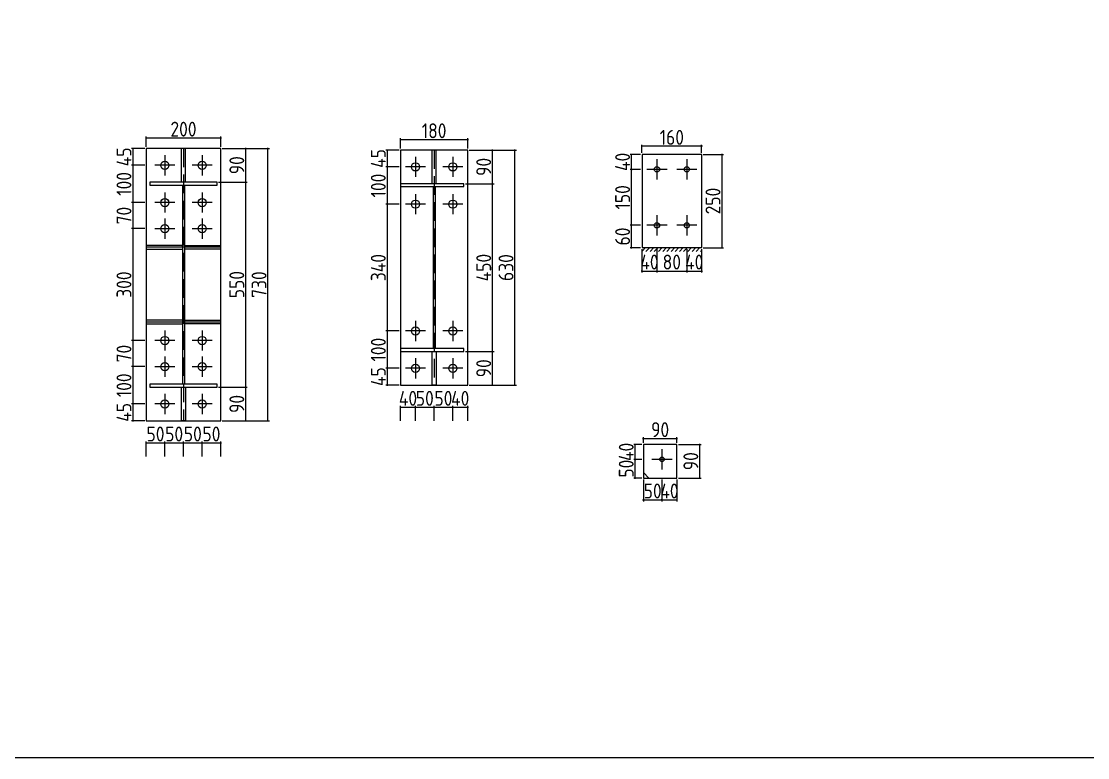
# Model space of a CAD drawing. Extents: x 102162 to 621267, y -39398 to 328893.
# Drawn here: x 384674 to 398970, y 275602 to 285473 of the extents above; entities that cross this region are included whole.
import ezdxf

# ---------------------------------------------------------------- set-up
doc = ezdxf.new("R2010")
doc.units = 0
doc.header["$LTSCALE"] = 1000
doc.header["$MEASUREMENT"] = 0
doc.linetypes.add('DASH', pattern=[0.35, 0.25, -0.1])
doc.styles.get("Standard").update_dxf_attribs({"font": 'gbenor.shx', "bigfont": 'gbcbig.shx'})
doc.dimstyles.get("Standard").update_dxf_attribs({"dimscale": 100, "dimtxt": 3.5, "dimasz": 1, "dimexe": 2.5, "dimexo": 3, "dimgap": 1.5, "dimtad": 1, "dimdec": 0, "dimzin": 0, "dimdsep": 46, "dimtxsty": 'Standard', "dimblk": 'ARCHTICK', "dimcen": 0.09, "dimadec": 0, "dimazin": 0, "dimtfac": 1, "dimtdec": 0, "dimtix": 1, "dimtmove": 2, "dimatfit": 3, "dimfxl": 1, "dimtolj": 1, "dimtzin": 0, "dimarcsym": 0})

# ---------------------------------------------------------------- blocks, each defined once
blk = doc.blocks.new('_ArchTick')
at = {"color": 0, "linetype": 'ByBlock', "const_width": 0.4}
blk.add_lwpolyline([(-0.5, -0.5), (0.5, 0.5)], dxfattribs=at)
blk = doc.blocks.new('*D1468')
at = {"color": 0, "lineweight": -2}
for p, q in [((386338, 279821), (386608, 279821)), ((386348, 279639), (386348, 279841)), ((386598, 279639), (386598, 279841))]:
    blk.add_line(p, q, dxfattribs=at)
at = {"layer": 'Defpoints', "color": 0}
for p in [(386598, 279821), (386348, 279619), (386598, 279619)]:
    blk.add_point(p, dxfattribs=at)
at = {"color": 0, "lineweight": -2, "xscale": 10, "yscale": 10, "zscale": 10, "rotation": 180}
blk.add_blockref('_ArchTick', (386348, 279821), dxfattribs=at)
at = {"color": 0, "lineweight": -2, "xscale": 10, "yscale": 10, "zscale": 10}
blk.add_blockref('_ArchTick', (386598, 279821), dxfattribs=at)
at = {"color": 0, "insert": (386473, 279941), "char_height": 200, "attachment_point": 5}
blk.add_mtext('\\A1;50', dxfattribs=at)
blk = doc.blocks.new('*D1469')
at = {"color": 0, "lineweight": -2}
for p, q in [((386588, 279821), (386858, 279821)), ((386598, 279639), (386598, 279841)), ((386848, 279639), (386848, 279841))]:
    blk.add_line(p, q, dxfattribs=at)
at = {"layer": 'Defpoints', "color": 0}
for p in [(386848, 279821), (386598, 279619), (386848, 279619)]:
    blk.add_point(p, dxfattribs=at)
at = {"color": 0, "lineweight": -2, "xscale": 10, "yscale": 10, "zscale": 10, "rotation": 180}
blk.add_blockref('_ArchTick', (386598, 279821), dxfattribs=at)
at = {"color": 0, "lineweight": -2, "xscale": 10, "yscale": 10, "zscale": 10}
blk.add_blockref('_ArchTick', (386848, 279821), dxfattribs=at)
at = {"color": 0, "insert": (386723, 279941), "char_height": 200, "attachment_point": 5}
blk.add_mtext('\\A1;50', dxfattribs=at)
blk = doc.blocks.new('*D1470')
at = {"color": 0, "lineweight": -2}
for p, q in [((386838, 279821), (387108, 279821)), ((386848, 279639), (386848, 279841)), ((387098, 279639), (387098, 279841))]:
    blk.add_line(p, q, dxfattribs=at)
at = {"layer": 'Defpoints', "color": 0}
for p in [(387098, 279821), (386848, 279619), (387098, 279619)]:
    blk.add_point(p, dxfattribs=at)
at = {"color": 0, "lineweight": -2, "xscale": 10, "yscale": 10, "zscale": 10, "rotation": 180}
blk.add_blockref('_ArchTick', (386848, 279821), dxfattribs=at)
at = {"color": 0, "lineweight": -2, "xscale": 10, "yscale": 10, "zscale": 10}
blk.add_blockref('_ArchTick', (387098, 279821), dxfattribs=at)
at = {"color": 0, "insert": (386973, 279941), "char_height": 200, "attachment_point": 5}
blk.add_mtext('\\A1;50', dxfattribs=at)
blk = doc.blocks.new('*D1471')
at = {"color": 0, "lineweight": -2}
for p, q in [((387088, 279821), (387358, 279821)), ((387098, 279639), (387098, 279841)), ((387348, 279639), (387348, 279841))]:
    blk.add_line(p, q, dxfattribs=at)
at = {"layer": 'Defpoints', "color": 0}
for p in [(387348, 279821), (387098, 279619), (387348, 279619)]:
    blk.add_point(p, dxfattribs=at)
at = {"color": 0, "lineweight": -2, "xscale": 10, "yscale": 10, "zscale": 10, "rotation": 180}
blk.add_blockref('_ArchTick', (387098, 279821), dxfattribs=at)
at = {"color": 0, "lineweight": -2, "xscale": 10, "yscale": 10, "zscale": 10}
blk.add_blockref('_ArchTick', (387348, 279821), dxfattribs=at)
at = {"color": 0, "insert": (387223, 279941), "char_height": 200, "attachment_point": 5}
blk.add_mtext('\\A1;50', dxfattribs=at)
blk = doc.blocks.new('*D1509')
at = {"color": 0, "lineweight": -2}
for p, q in [((386170, 283769), (386170, 283779)), ((386328, 283769), (386150, 283769)), ((386170, 283769), (386170, 283544)), ((386328, 283544), (386150, 283544)), ((386170, 283544), (386170, 283534))]:
    blk.add_line(p, q, dxfattribs=at)
at = {"layer": 'Defpoints', "color": 0}
for p in [(386348, 283769), (386170, 283544), (386348, 283544)]:
    blk.add_point(p, dxfattribs=at)
at = {"color": 0, "lineweight": -2, "xscale": 10, "yscale": 10, "zscale": 10}
for p, rotation in [((386170, 283769), 270), ((386170, 283544), 90)]:
    blk.add_blockref('_ArchTick', p, dxfattribs=dict(at, rotation=rotation))
at = {"color": 0, "insert": (386050, 283656), "char_height": 200, "attachment_point": 5, "rotation": 90}
blk.add_mtext('\\A1;45', dxfattribs=at)
blk = doc.blocks.new('*D1472')
at = {"color": 0, "lineweight": -2}
for p, q in [((386328, 283544), (386150, 283544)), ((386170, 283554), (386170, 283034)), ((386328, 283044), (386150, 283044))]:
    blk.add_line(p, q, dxfattribs=at)
at = {"layer": 'Defpoints', "color": 0}
for p in [(386348, 283544), (386170, 283044), (386348, 283044)]:
    blk.add_point(p, dxfattribs=at)
at = {"color": 0, "lineweight": -2, "xscale": 10, "yscale": 10, "zscale": 10}
for p, rotation in [((386170, 283544), 90), ((386170, 283044), 270)]:
    blk.add_blockref('_ArchTick', p, dxfattribs=dict(at, rotation=rotation))
at = {"color": 0, "insert": (386050, 283294), "char_height": 200, "attachment_point": 5, "rotation": 90}
blk.add_mtext('\\A1;100', dxfattribs=at)
blk = doc.blocks.new('*D1473')
at = {"color": 0, "lineweight": -2}
for p, q in [((386328, 283044), (386150, 283044)), ((386170, 283054), (386170, 282684)), ((386328, 282694), (386150, 282694))]:
    blk.add_line(p, q, dxfattribs=at)
at = {"layer": 'Defpoints', "color": 0}
for p in [(386348, 283044), (386170, 282694), (386348, 282694)]:
    blk.add_point(p, dxfattribs=at)
at = {"color": 0, "lineweight": -2, "xscale": 10, "yscale": 10, "zscale": 10}
for p, rotation in [((386170, 283044), 90), ((386170, 282694), 270)]:
    blk.add_blockref('_ArchTick', p, dxfattribs=dict(at, rotation=rotation))
at = {"color": 0, "insert": (386050, 282869), "char_height": 200, "attachment_point": 5, "rotation": 90}
blk.add_mtext('\\A1;70', dxfattribs=at)
blk = doc.blocks.new('*D1474')
at = {"color": 0, "lineweight": -2}
for p, q in [((386328, 282694), (386150, 282694)), ((386170, 282704), (386170, 281184)), ((386328, 281194), (386150, 281194))]:
    blk.add_line(p, q, dxfattribs=at)
at = {"layer": 'Defpoints', "color": 0}
for p in [(386348, 282694), (386170, 281194), (386348, 281194)]:
    blk.add_point(p, dxfattribs=at)
at = {"color": 0, "lineweight": -2, "xscale": 10, "yscale": 10, "zscale": 10}
for p, rotation in [((386170, 282694), 90), ((386170, 281194), 270)]:
    blk.add_blockref('_ArchTick', p, dxfattribs=dict(at, rotation=rotation))
at = {"color": 0, "insert": (386050, 281944), "char_height": 200, "attachment_point": 5, "rotation": 90}
blk.add_mtext('\\A1;300', dxfattribs=at)
blk = doc.blocks.new('*D1475')
at = {"color": 0, "lineweight": -2}
for p, q in [((386328, 281194), (386150, 281194)), ((386170, 281204), (386170, 280834)), ((386328, 280844), (386150, 280844))]:
    blk.add_line(p, q, dxfattribs=at)
at = {"layer": 'Defpoints', "color": 0}
for p in [(386348, 281194), (386170, 280844), (386348, 280844)]:
    blk.add_point(p, dxfattribs=at)
at = {"color": 0, "lineweight": -2, "xscale": 10, "yscale": 10, "zscale": 10}
for p, rotation in [((386170, 281194), 90), ((386170, 280844), 270)]:
    blk.add_blockref('_ArchTick', p, dxfattribs=dict(at, rotation=rotation))
at = {"color": 0, "insert": (386050, 281019), "char_height": 200, "attachment_point": 5, "rotation": 90}
blk.add_mtext('\\A1;70', dxfattribs=at)
blk = doc.blocks.new('*D1476')
at = {"color": 0, "lineweight": -2}
for p, q in [((386328, 280844), (386150, 280844)), ((386170, 280854), (386170, 280334)), ((386328, 280344), (386150, 280344))]:
    blk.add_line(p, q, dxfattribs=at)
at = {"layer": 'Defpoints', "color": 0}
for p in [(386348, 280844), (386170, 280344), (386348, 280344)]:
    blk.add_point(p, dxfattribs=at)
at = {"color": 0, "lineweight": -2, "xscale": 10, "yscale": 10, "zscale": 10}
for p, rotation in [((386170, 280844), 90), ((386170, 280344), 270)]:
    blk.add_blockref('_ArchTick', p, dxfattribs=dict(at, rotation=rotation))
at = {"color": 0, "insert": (386050, 280594), "char_height": 200, "attachment_point": 5, "rotation": 90}
blk.add_mtext('\\A1;100', dxfattribs=at)
blk = doc.blocks.new('*D1477')
at = {"color": 0, "lineweight": -2}
for p, q in [((386170, 280344), (386170, 280354)), ((386328, 280344), (386150, 280344)), ((386170, 280344), (386170, 280119)), ((386328, 280119), (386150, 280119)), ((386170, 280119), (386170, 280109))]:
    blk.add_line(p, q, dxfattribs=at)
at = {"layer": 'Defpoints', "color": 0}
for p in [(386348, 280344), (386170, 280119), (386348, 280119)]:
    blk.add_point(p, dxfattribs=at)
at = {"color": 0, "lineweight": -2, "xscale": 10, "yscale": 10, "zscale": 10}
for p, rotation in [((386170, 280344), 270), ((386170, 280119), 90)]:
    blk.add_blockref('_ArchTick', p, dxfattribs=dict(at, rotation=rotation))
at = {"color": 0, "insert": (386050, 280231), "char_height": 200, "attachment_point": 5, "rotation": 90}
blk.add_mtext('\\A1;45', dxfattribs=at)
blk = doc.blocks.new('*D1478')
at = {"color": 0, "lineweight": -2}
for p, q in [((387318, 280569), (387703, 280569)), ((387683, 280109), (387683, 280579)), ((387368, 280119), (387703, 280119))]:
    blk.add_line(p, q, dxfattribs=at)
at = {"layer": 'Defpoints', "color": 0}
for p in [(387298, 280569), (387683, 280569), (387348, 280119)]:
    blk.add_point(p, dxfattribs=at)
at = {"color": 0, "lineweight": -2, "xscale": 10, "yscale": 10, "zscale": 10}
for p, rotation in [((387683, 280569), 90), ((387683, 280119), 270)]:
    blk.add_blockref('_ArchTick', p, dxfattribs=dict(at, rotation=rotation))
at = {"color": 0, "insert": (387563, 280344), "char_height": 200, "attachment_point": 5, "rotation": 90}
blk.add_mtext('\\A1;90', dxfattribs=at)
blk = doc.blocks.new('*D1510')
at = {"color": 0, "lineweight": -2}
for p, q in [((387318, 283319), (387703, 283319)), ((387683, 280559), (387683, 283329)), ((387318, 280569), (387703, 280569))]:
    blk.add_line(p, q, dxfattribs=at)
at = {"layer": 'Defpoints', "color": 0}
for p in [(387298, 283319), (387683, 283319), (387298, 280569)]:
    blk.add_point(p, dxfattribs=at)
at = {"color": 0, "lineweight": -2, "xscale": 10, "yscale": 10, "zscale": 10}
for p, rotation in [((387683, 283319), 90), ((387683, 280569), 270)]:
    blk.add_blockref('_ArchTick', p, dxfattribs=dict(at, rotation=rotation))
at = {"color": 0, "insert": (387563, 281944), "char_height": 200, "attachment_point": 5, "rotation": 90}
blk.add_mtext('\\A1;550', dxfattribs=at)
blk = doc.blocks.new('*D1511')
at = {"color": 0, "lineweight": -2}
for p, q in [((387683, 283309), (387683, 283779)), ((387368, 283769), (387703, 283769)), ((387318, 283319), (387703, 283319))]:
    blk.add_line(p, q, dxfattribs=at)
at = {"layer": 'Defpoints', "color": 0}
for p in [(387348, 283769), (387683, 283769), (387298, 283319)]:
    blk.add_point(p, dxfattribs=at)
at = {"color": 0, "lineweight": -2, "xscale": 10, "yscale": 10, "zscale": 10}
for p, rotation in [((387683, 283769), 90), ((387683, 283319), 270)]:
    blk.add_blockref('_ArchTick', p, dxfattribs=dict(at, rotation=rotation))
at = {"color": 0, "insert": (387563, 283544), "char_height": 200, "attachment_point": 5, "rotation": 90}
blk.add_mtext('\\A1;90', dxfattribs=at)
blk = doc.blocks.new('*D1512')
at = {"color": 0, "lineweight": -2}
for p, q in [((387981, 280109), (387981, 283779)), ((387368, 283769), (388001, 283769)), ((387368, 280119), (388001, 280119))]:
    blk.add_line(p, q, dxfattribs=at)
at = {"layer": 'Defpoints', "color": 0}
for p in [(387348, 283769), (387981, 283769), (387348, 280119)]:
    blk.add_point(p, dxfattribs=at)
at = {"color": 0, "lineweight": -2, "xscale": 10, "yscale": 10, "zscale": 10}
for p, rotation in [((387981, 283769), 90), ((387981, 280119), 270)]:
    blk.add_blockref('_ArchTick', p, dxfattribs=dict(at, rotation=rotation))
at = {"color": 0, "insert": (387861, 281944), "char_height": 200, "attachment_point": 5, "rotation": 90}
blk.add_mtext('\\A1;730', dxfattribs=at)
blk = doc.blocks.new('*D1513')
at = {"color": 0, "lineweight": -2}
for p, q in [((386348, 283789), (386348, 283928)), ((387348, 283789), (387348, 283928)), ((387358, 283908), (386338, 283908))]:
    blk.add_line(p, q, dxfattribs=at)
at = {"layer": 'Defpoints', "color": 0}
for p in [(386348, 283908), (386348, 283769), (387348, 283769)]:
    blk.add_point(p, dxfattribs=at)
at = {"color": 0, "lineweight": -2, "xscale": 10, "yscale": 10, "zscale": 10, "rotation": 180}
blk.add_blockref('_ArchTick', (386348, 283908), dxfattribs=at)
at = {"color": 0, "lineweight": -2, "xscale": 10, "yscale": 10, "zscale": 10}
blk.add_blockref('_ArchTick', (387348, 283908), dxfattribs=at)
at = {"color": 0, "insert": (386848, 284028), "char_height": 200, "attachment_point": 5}
blk.add_mtext('\\A1;200', dxfattribs=at)
blk = doc.blocks.new('*D1479')
at = {"color": 0, "lineweight": -2}
for p, q in [((389758, 280299), (389748, 280299)), ((389758, 280117), (389758, 280319)), ((389758, 280299), (389958, 280299)), ((389958, 280117), (389958, 280319)), ((389958, 280299), (389968, 280299))]:
    blk.add_line(p, q, dxfattribs=at)
at = {"layer": 'Defpoints', "color": 0}
for p in [(389958, 280299), (389758, 280097), (389958, 280097)]:
    blk.add_point(p, dxfattribs=at)
at = {"color": 0, "lineweight": -2, "xscale": 10, "yscale": 10, "zscale": 10}
blk.add_blockref('_ArchTick', (389758, 280299), dxfattribs=at)
at = {"color": 0, "lineweight": -2, "xscale": 10, "yscale": 10, "zscale": 10, "rotation": 180}
blk.add_blockref('_ArchTick', (389958, 280299), dxfattribs=at)
at = {"color": 0, "insert": (389858, 280419), "char_height": 200, "attachment_point": 5}
blk.add_mtext('\\A1;40', dxfattribs=at)
blk = doc.blocks.new('*D1480')
at = {"color": 0, "lineweight": -2}
for p, q in [((389948, 280299), (390218, 280299)), ((389958, 280117), (389958, 280319)), ((390208, 280117), (390208, 280319))]:
    blk.add_line(p, q, dxfattribs=at)
at = {"layer": 'Defpoints', "color": 0}
for p in [(390208, 280299), (389958, 280097), (390208, 280097)]:
    blk.add_point(p, dxfattribs=at)
at = {"color": 0, "lineweight": -2, "xscale": 10, "yscale": 10, "zscale": 10, "rotation": 180}
blk.add_blockref('_ArchTick', (389958, 280299), dxfattribs=at)
at = {"color": 0, "lineweight": -2, "xscale": 10, "yscale": 10, "zscale": 10}
blk.add_blockref('_ArchTick', (390208, 280299), dxfattribs=at)
at = {"color": 0, "insert": (390083, 280419), "char_height": 200, "attachment_point": 5}
blk.add_mtext('\\A1;50', dxfattribs=at)
blk = doc.blocks.new('*D1481')
at = {"color": 0, "lineweight": -2}
for p, q in [((390198, 280299), (390468, 280299)), ((390208, 280117), (390208, 280319)), ((390458, 280117), (390458, 280319))]:
    blk.add_line(p, q, dxfattribs=at)
at = {"layer": 'Defpoints', "color": 0}
for p in [(390458, 280299), (390208, 280097), (390458, 280097)]:
    blk.add_point(p, dxfattribs=at)
at = {"color": 0, "lineweight": -2, "xscale": 10, "yscale": 10, "zscale": 10, "rotation": 180}
blk.add_blockref('_ArchTick', (390208, 280299), dxfattribs=at)
at = {"color": 0, "lineweight": -2, "xscale": 10, "yscale": 10, "zscale": 10}
blk.add_blockref('_ArchTick', (390458, 280299), dxfattribs=at)
at = {"color": 0, "insert": (390333, 280419), "char_height": 200, "attachment_point": 5}
blk.add_mtext('\\A1;50', dxfattribs=at)
blk = doc.blocks.new('*D1482')
at = {"color": 0, "lineweight": -2}
for p, q in [((390458, 280299), (390448, 280299)), ((390458, 280117), (390458, 280319)), ((390458, 280299), (390658, 280299)), ((390658, 280117), (390658, 280319)), ((390658, 280299), (390668, 280299))]:
    blk.add_line(p, q, dxfattribs=at)
at = {"layer": 'Defpoints', "color": 0}
for p in [(390658, 280299), (390458, 280097), (390658, 280097)]:
    blk.add_point(p, dxfattribs=at)
at = {"color": 0, "lineweight": -2, "xscale": 10, "yscale": 10, "zscale": 10}
blk.add_blockref('_ArchTick', (390458, 280299), dxfattribs=at)
at = {"color": 0, "lineweight": -2, "xscale": 10, "yscale": 10, "zscale": 10, "rotation": 180}
blk.add_blockref('_ArchTick', (390658, 280299), dxfattribs=at)
at = {"color": 0, "insert": (390558, 280419), "char_height": 200, "attachment_point": 5}
blk.add_mtext('\\A1;40', dxfattribs=at)
blk = doc.blocks.new('*D1514')
at = {"color": 0, "lineweight": -2}
for p, q in [((389738, 283747), (389560, 283747)), ((389580, 283747), (389580, 283757)), ((389580, 283747), (389580, 283522)), ((389738, 283522), (389560, 283522)), ((389580, 283522), (389580, 283512))]:
    blk.add_line(p, q, dxfattribs=at)
at = {"layer": 'Defpoints', "color": 0}
for p in [(389758, 283747), (389580, 283522), (389758, 283522)]:
    blk.add_point(p, dxfattribs=at)
at = {"color": 0, "lineweight": -2, "xscale": 10, "yscale": 10, "zscale": 10}
for p, rotation in [((389580, 283747), 270), ((389580, 283522), 90)]:
    blk.add_blockref('_ArchTick', p, dxfattribs=dict(at, rotation=rotation))
at = {"color": 0, "insert": (389460, 283635), "char_height": 200, "attachment_point": 5, "rotation": 90}
blk.add_mtext('\\A1;45', dxfattribs=at)
blk = doc.blocks.new('*D1483')
at = {"color": 0, "lineweight": -2}
for p, q in [((389738, 283522), (389560, 283522)), ((389580, 283532), (389580, 283012)), ((389738, 283022), (389560, 283022))]:
    blk.add_line(p, q, dxfattribs=at)
at = {"layer": 'Defpoints', "color": 0}
for p in [(389758, 283522), (389580, 283022), (389758, 283022)]:
    blk.add_point(p, dxfattribs=at)
at = {"color": 0, "lineweight": -2, "xscale": 10, "yscale": 10, "zscale": 10}
for p, rotation in [((389580, 283522), 90), ((389580, 283022), 270)]:
    blk.add_blockref('_ArchTick', p, dxfattribs=dict(at, rotation=rotation))
at = {"color": 0, "insert": (389460, 283272), "char_height": 200, "attachment_point": 5, "rotation": 90}
blk.add_mtext('\\A1;100', dxfattribs=at)
blk = doc.blocks.new('*D1484')
at = {"color": 0, "lineweight": -2}
for p, q in [((389738, 283022), (389560, 283022)), ((389580, 283032), (389580, 281312)), ((389738, 281322), (389560, 281322))]:
    blk.add_line(p, q, dxfattribs=at)
at = {"layer": 'Defpoints', "color": 0}
for p in [(389758, 283022), (389580, 281322), (389758, 281322)]:
    blk.add_point(p, dxfattribs=at)
at = {"color": 0, "lineweight": -2, "xscale": 10, "yscale": 10, "zscale": 10}
for p, rotation in [((389580, 283022), 90), ((389580, 281322), 270)]:
    blk.add_blockref('_ArchTick', p, dxfattribs=dict(at, rotation=rotation))
at = {"color": 0, "insert": (389460, 282172), "char_height": 200, "attachment_point": 5, "rotation": 90}
blk.add_mtext('\\A1;340', dxfattribs=at)
blk = doc.blocks.new('*D1485')
at = {"color": 0, "lineweight": -2}
for p, q in [((389738, 281322), (389560, 281322)), ((389580, 281332), (389580, 280812)), ((389738, 280822), (389560, 280822))]:
    blk.add_line(p, q, dxfattribs=at)
at = {"layer": 'Defpoints', "color": 0}
for p in [(389758, 281322), (389580, 280822), (389758, 280822)]:
    blk.add_point(p, dxfattribs=at)
at = {"color": 0, "lineweight": -2, "xscale": 10, "yscale": 10, "zscale": 10}
for p, rotation in [((389580, 281322), 90), ((389580, 280822), 270)]:
    blk.add_blockref('_ArchTick', p, dxfattribs=dict(at, rotation=rotation))
at = {"color": 0, "insert": (389460, 281072), "char_height": 200, "attachment_point": 5, "rotation": 90}
blk.add_mtext('\\A1;100', dxfattribs=at)
blk = doc.blocks.new('*D1486')
at = {"color": 0, "lineweight": -2}
for p, q in [((389738, 280822), (389560, 280822)), ((389580, 280822), (389580, 280832)), ((389580, 280822), (389580, 280597)), ((389738, 280597), (389560, 280597)), ((389580, 280597), (389580, 280587))]:
    blk.add_line(p, q, dxfattribs=at)
at = {"layer": 'Defpoints', "color": 0}
for p in [(389758, 280822), (389580, 280597), (389758, 280597)]:
    blk.add_point(p, dxfattribs=at)
at = {"color": 0, "lineweight": -2, "xscale": 10, "yscale": 10, "zscale": 10}
for p, rotation in [((389580, 280822), 270), ((389580, 280597), 90)]:
    blk.add_blockref('_ArchTick', p, dxfattribs=dict(at, rotation=rotation))
at = {"color": 0, "insert": (389460, 280710), "char_height": 200, "attachment_point": 5, "rotation": 90}
blk.add_mtext('\\A1;45', dxfattribs=at)
blk = doc.blocks.new('*D1487')
at = {"color": 0, "lineweight": -2}
for p, q in [((390628, 281047), (391013, 281047)), ((390993, 280587), (390993, 281057)), ((390678, 280597), (391013, 280597))]:
    blk.add_line(p, q, dxfattribs=at)
at = {"layer": 'Defpoints', "color": 0}
for p in [(390608, 281047), (390993, 281047), (390658, 280597)]:
    blk.add_point(p, dxfattribs=at)
at = {"color": 0, "lineweight": -2, "xscale": 10, "yscale": 10, "zscale": 10}
for p, rotation in [((390993, 281047), 90), ((390993, 280597), 270)]:
    blk.add_blockref('_ArchTick', p, dxfattribs=dict(at, rotation=rotation))
at = {"color": 0, "insert": (390873, 280822), "char_height": 200, "attachment_point": 5, "rotation": 90}
blk.add_mtext('\\A1;90', dxfattribs=at)
blk = doc.blocks.new('*D1515')
at = {"color": 0, "lineweight": -2}
for p, q in [((390628, 283297), (391013, 283297)), ((390993, 281037), (390993, 283307)), ((390628, 281047), (391013, 281047))]:
    blk.add_line(p, q, dxfattribs=at)
at = {"layer": 'Defpoints', "color": 0}
for p in [(390608, 283297), (390993, 283297), (390608, 281047)]:
    blk.add_point(p, dxfattribs=at)
at = {"color": 0, "lineweight": -2, "xscale": 10, "yscale": 10, "zscale": 10}
for p, rotation in [((390993, 283297), 90), ((390993, 281047), 270)]:
    blk.add_blockref('_ArchTick', p, dxfattribs=dict(at, rotation=rotation))
at = {"color": 0, "insert": (390873, 282172), "char_height": 200, "attachment_point": 5, "rotation": 90}
blk.add_mtext('\\A1;450', dxfattribs=at)
blk = doc.blocks.new('*D1516')
at = {"color": 0, "lineweight": -2}
for p, q in [((390678, 283747), (391013, 283747)), ((390993, 283287), (390993, 283757)), ((390628, 283297), (391013, 283297))]:
    blk.add_line(p, q, dxfattribs=at)
at = {"layer": 'Defpoints', "color": 0}
for p in [(390658, 283747), (390993, 283747), (390608, 283297)]:
    blk.add_point(p, dxfattribs=at)
at = {"color": 0, "lineweight": -2, "xscale": 10, "yscale": 10, "zscale": 10}
for p, rotation in [((390993, 283747), 90), ((390993, 283297), 270)]:
    blk.add_blockref('_ArchTick', p, dxfattribs=dict(at, rotation=rotation))
at = {"color": 0, "insert": (390873, 283522), "char_height": 200, "attachment_point": 5, "rotation": 90}
blk.add_mtext('\\A1;90', dxfattribs=at)
blk = doc.blocks.new('*D1517')
at = {"color": 0, "lineweight": -2}
for p, q in [((390678, 283747), (391312, 283747)), ((391292, 280587), (391292, 283757)), ((390678, 280597), (391312, 280597))]:
    blk.add_line(p, q, dxfattribs=at)
at = {"layer": 'Defpoints', "color": 0}
for p in [(390658, 283747), (391292, 283747), (390658, 280597)]:
    blk.add_point(p, dxfattribs=at)
at = {"color": 0, "lineweight": -2, "xscale": 10, "yscale": 10, "zscale": 10}
for p, rotation in [((391292, 283747), 90), ((391292, 280597), 270)]:
    blk.add_blockref('_ArchTick', p, dxfattribs=dict(at, rotation=rotation))
at = {"color": 0, "insert": (391172, 282172), "char_height": 200, "attachment_point": 5, "rotation": 90}
blk.add_mtext('\\A1;630', dxfattribs=at)
blk = doc.blocks.new('*D1518')
at = {"color": 0, "lineweight": -2}
for p, q in [((390668, 283886), (389748, 283886)), ((389758, 283767), (389758, 283906)), ((390658, 283767), (390658, 283906))]:
    blk.add_line(p, q, dxfattribs=at)
at = {"layer": 'Defpoints', "color": 0}
for p in [(389758, 283886), (389758, 283747), (390658, 283747)]:
    blk.add_point(p, dxfattribs=at)
at = {"color": 0, "lineweight": -2, "xscale": 10, "yscale": 10, "zscale": 10, "rotation": 180}
blk.add_blockref('_ArchTick', (389758, 283886), dxfattribs=at)
at = {"color": 0, "lineweight": -2, "xscale": 10, "yscale": 10, "zscale": 10}
blk.add_blockref('_ArchTick', (390658, 283886), dxfattribs=at)
at = {"color": 0, "insert": (390208, 284006), "char_height": 200, "attachment_point": 5}
blk.add_mtext('\\A1;180', dxfattribs=at)
blk = doc.blocks.new('*D1519')
at = {"color": 0, "lineweight": -2}
for p, q in [((392995, 282419), (392995, 282106)), ((393195, 282419), (393195, 282106)), ((392995, 282126), (392985, 282126)), ((392995, 282126), (393195, 282126)), ((393195, 282126), (393205, 282126))]:
    blk.add_line(p, q, dxfattribs=at)
at = {"layer": 'Defpoints', "color": 0}
for p in [(392995, 282439), (393195, 282439), (393195, 282126)]:
    blk.add_point(p, dxfattribs=at)
at = {"color": 0, "lineweight": -2, "xscale": 10, "yscale": 10, "zscale": 10}
blk.add_blockref('_ArchTick', (392995, 282126), dxfattribs=at)
at = {"color": 0, "lineweight": -2, "xscale": 10, "yscale": 10, "zscale": 10, "rotation": 180}
blk.add_blockref('_ArchTick', (393195, 282126), dxfattribs=at)
at = {"color": 0, "insert": (393095, 282246), "char_height": 200, "attachment_point": 5}
blk.add_mtext('\\A1;40', dxfattribs=at)
blk = doc.blocks.new('*D1488')
at = {"color": 0, "lineweight": -2}
for p, q in [((393195, 282419), (393195, 282106)), ((393595, 282419), (393595, 282106)), ((393185, 282126), (393605, 282126))]:
    blk.add_line(p, q, dxfattribs=at)
at = {"layer": 'Defpoints', "color": 0}
for p in [(393195, 282439), (393595, 282439), (393595, 282126)]:
    blk.add_point(p, dxfattribs=at)
at = {"color": 0, "lineweight": -2, "xscale": 10, "yscale": 10, "zscale": 10, "rotation": 180}
blk.add_blockref('_ArchTick', (393195, 282126), dxfattribs=at)
at = {"color": 0, "lineweight": -2, "xscale": 10, "yscale": 10, "zscale": 10}
blk.add_blockref('_ArchTick', (393595, 282126), dxfattribs=at)
at = {"color": 0, "insert": (393395, 282246), "char_height": 200, "attachment_point": 5}
blk.add_mtext('\\A1;80', dxfattribs=at)
blk = doc.blocks.new('*D1489')
at = {"color": 0, "lineweight": -2}
for p, q in [((393595, 282419), (393595, 282106)), ((393795, 282419), (393795, 282106)), ((393595, 282126), (393585, 282126)), ((393595, 282126), (393795, 282126)), ((393795, 282126), (393805, 282126))]:
    blk.add_line(p, q, dxfattribs=at)
at = {"layer": 'Defpoints', "color": 0}
for p in [(393595, 282439), (393795, 282439), (393795, 282126)]:
    blk.add_point(p, dxfattribs=at)
at = {"color": 0, "lineweight": -2, "xscale": 10, "yscale": 10, "zscale": 10}
blk.add_blockref('_ArchTick', (393595, 282126), dxfattribs=at)
at = {"color": 0, "lineweight": -2, "xscale": 10, "yscale": 10, "zscale": 10, "rotation": 180}
blk.add_blockref('_ArchTick', (393795, 282126), dxfattribs=at)
at = {"color": 0, "insert": (393695, 282246), "char_height": 200, "attachment_point": 5}
blk.add_mtext('\\A1;40', dxfattribs=at)
blk = doc.blocks.new('*D1490')
at = {"color": 0, "lineweight": -2}
for p, q in [((392975, 282739), (392835, 282739)), ((392855, 282429), (392855, 282749)), ((392975, 282439), (392835, 282439))]:
    blk.add_line(p, q, dxfattribs=at)
at = {"layer": 'Defpoints', "color": 0}
for p in [(392855, 282739), (392995, 282739), (392995, 282439)]:
    blk.add_point(p, dxfattribs=at)
at = {"color": 0, "lineweight": -2, "xscale": 10, "yscale": 10, "zscale": 10}
for p, rotation in [((392855, 282739), 90), ((392855, 282439), 270)]:
    blk.add_blockref('_ArchTick', p, dxfattribs=dict(at, rotation=rotation))
at = {"color": 0, "insert": (392735, 282589), "char_height": 200, "attachment_point": 5, "rotation": 90}
blk.add_mtext('\\A1;60', dxfattribs=at)
blk = doc.blocks.new('*D1491')
at = {"color": 0, "lineweight": -2}
for p, q in [((392855, 282729), (392855, 283499)), ((392975, 283489), (392835, 283489)), ((392975, 282739), (392835, 282739))]:
    blk.add_line(p, q, dxfattribs=at)
at = {"layer": 'Defpoints', "color": 0}
for p in [(392855, 283489), (392995, 283489), (392995, 282739)]:
    blk.add_point(p, dxfattribs=at)
at = {"color": 0, "lineweight": -2, "xscale": 10, "yscale": 10, "zscale": 10}
for p, rotation in [((392855, 283489), 90), ((392855, 282739), 270)]:
    blk.add_blockref('_ArchTick', p, dxfattribs=dict(at, rotation=rotation))
at = {"color": 0, "insert": (392735, 283114), "char_height": 200, "attachment_point": 5, "rotation": 90}
blk.add_mtext('\\A1;150', dxfattribs=at)
blk = doc.blocks.new('*D1520')
at = {"color": 0, "lineweight": -2}
for p, q in [((392975, 283689), (392835, 283689)), ((392855, 283689), (392855, 283699)), ((392855, 283489), (392855, 283689)), ((392975, 283489), (392835, 283489)), ((392855, 283489), (392855, 283479))]:
    blk.add_line(p, q, dxfattribs=at)
at = {"layer": 'Defpoints', "color": 0}
for p in [(392855, 283689), (392995, 283689), (392995, 283489)]:
    blk.add_point(p, dxfattribs=at)
at = {"color": 0, "lineweight": -2, "xscale": 10, "yscale": 10, "zscale": 10}
for p, rotation in [((392855, 283689), 270), ((392855, 283489), 90)]:
    blk.add_blockref('_ArchTick', p, dxfattribs=dict(at, rotation=rotation))
at = {"color": 0, "insert": (392735, 283589), "char_height": 200, "attachment_point": 5, "rotation": 90}
blk.add_mtext('\\A1;40', dxfattribs=at)
blk = doc.blocks.new('*D1521')
at = {"color": 0, "lineweight": -2}
for p, q in [((393805, 283798), (392985, 283798)), ((392995, 283709), (392995, 283818)), ((393795, 283709), (393795, 283818))]:
    blk.add_line(p, q, dxfattribs=at)
at = {"layer": 'Defpoints', "color": 0}
for p in [(392995, 283798), (392995, 283689), (393795, 283689)]:
    blk.add_point(p, dxfattribs=at)
at = {"color": 0, "lineweight": -2, "xscale": 10, "yscale": 10, "zscale": 10, "rotation": 180}
blk.add_blockref('_ArchTick', (392995, 283798), dxfattribs=at)
at = {"color": 0, "lineweight": -2, "xscale": 10, "yscale": 10, "zscale": 10}
blk.add_blockref('_ArchTick', (393795, 283798), dxfattribs=at)
at = {"color": 0, "insert": (393395, 283918), "char_height": 200, "attachment_point": 5}
blk.add_mtext('\\A1;160', dxfattribs=at)
blk = doc.blocks.new('*D1492')
at = {"color": 0, "lineweight": -2}
for p, q in [((393815, 283689), (394087, 283689)), ((394067, 283699), (394067, 282429)), ((393815, 282439), (394087, 282439))]:
    blk.add_line(p, q, dxfattribs=at)
at = {"layer": 'Defpoints', "color": 0}
for p in [(393795, 283689), (393795, 282439), (394067, 282439)]:
    blk.add_point(p, dxfattribs=at)
at = {"color": 0, "lineweight": -2, "xscale": 10, "yscale": 10, "zscale": 10}
for p, rotation in [((394067, 283689), 90), ((394067, 282439), 270)]:
    blk.add_blockref('_ArchTick', p, dxfattribs=dict(at, rotation=rotation))
at = {"color": 0, "insert": (393947, 283064), "char_height": 200, "attachment_point": 5, "rotation": 90}
blk.add_mtext('\\A1;250', dxfattribs=at)
blk = doc.blocks.new('*D1522')
at = {"color": 0, "lineweight": -2}
for p, q in [((393013, 279331), (393013, 279037)), ((393263, 279331), (393263, 279037)), ((393003, 279057), (393273, 279057))]:
    blk.add_line(p, q, dxfattribs=at)
at = {"layer": 'Defpoints', "color": 0}
for p in [(393013, 279351), (393263, 279351), (393263, 279057)]:
    blk.add_point(p, dxfattribs=at)
at = {"color": 0, "lineweight": -2, "xscale": 10, "yscale": 10, "zscale": 10, "rotation": 180}
blk.add_blockref('_ArchTick', (393013, 279057), dxfattribs=at)
at = {"color": 0, "lineweight": -2, "xscale": 10, "yscale": 10, "zscale": 10}
blk.add_blockref('_ArchTick', (393263, 279057), dxfattribs=at)
at = {"color": 0, "insert": (393138, 279177), "char_height": 200, "attachment_point": 5}
blk.add_mtext('\\A1;50', dxfattribs=at)
blk = doc.blocks.new('*D1523')
at = {"color": 0, "lineweight": -2}
for p, q in [((393263, 279331), (393263, 279037)), ((393463, 279331), (393463, 279037)), ((393263, 279057), (393253, 279057)), ((393263, 279057), (393463, 279057)), ((393463, 279057), (393473, 279057))]:
    blk.add_line(p, q, dxfattribs=at)
at = {"layer": 'Defpoints', "color": 0}
for p in [(393263, 279351), (393463, 279351), (393463, 279057)]:
    blk.add_point(p, dxfattribs=at)
at = {"color": 0, "lineweight": -2, "xscale": 10, "yscale": 10, "zscale": 10}
blk.add_blockref('_ArchTick', (393263, 279057), dxfattribs=at)
at = {"color": 0, "lineweight": -2, "xscale": 10, "yscale": 10, "zscale": 10, "rotation": 180}
blk.add_blockref('_ArchTick', (393463, 279057), dxfattribs=at)
at = {"color": 0, "insert": (393363, 279177), "char_height": 200, "attachment_point": 5}
blk.add_mtext('\\A1;40', dxfattribs=at)
blk = doc.blocks.new('*D1493')
at = {"color": 0, "lineweight": -2}
for p, q in [((392993, 279601), (392884, 279601)), ((392904, 279341), (392904, 279611)), ((392993, 279351), (392884, 279351))]:
    blk.add_line(p, q, dxfattribs=at)
at = {"layer": 'Defpoints', "color": 0}
for p in [(392904, 279601), (393013, 279601), (393013, 279351)]:
    blk.add_point(p, dxfattribs=at)
at = {"color": 0, "lineweight": -2, "xscale": 10, "yscale": 10, "zscale": 10}
for p, rotation in [((392904, 279601), 90), ((392904, 279351), 270)]:
    blk.add_blockref('_ArchTick', p, dxfattribs=dict(at, rotation=rotation))
at = {"color": 0, "insert": (392784, 279476), "char_height": 200, "attachment_point": 5, "rotation": 90}
blk.add_mtext('\\A1;50', dxfattribs=at)
blk = doc.blocks.new('*D1524')
at = {"color": 0, "lineweight": -2}
for p, q in [((392993, 279801), (392884, 279801)), ((392904, 279801), (392904, 279811)), ((392904, 279601), (392904, 279801)), ((392993, 279601), (392884, 279601)), ((392904, 279601), (392904, 279591))]:
    blk.add_line(p, q, dxfattribs=at)
at = {"layer": 'Defpoints', "color": 0}
for p in [(392904, 279801), (393013, 279801), (393013, 279601)]:
    blk.add_point(p, dxfattribs=at)
at = {"color": 0, "lineweight": -2, "xscale": 10, "yscale": 10, "zscale": 10}
for p, rotation in [((392904, 279801), 270), ((392904, 279601), 90)]:
    blk.add_blockref('_ArchTick', p, dxfattribs=dict(at, rotation=rotation))
at = {"color": 0, "insert": (392784, 279701), "char_height": 200, "attachment_point": 5, "rotation": 90}
blk.add_mtext('\\A1;40', dxfattribs=at)
blk = doc.blocks.new('*D1525')
at = {"color": 0, "lineweight": -2}
for p, q in [((393003, 279879), (393473, 279879)), ((393013, 279821), (393013, 279899)), ((393463, 279821), (393463, 279899))]:
    blk.add_line(p, q, dxfattribs=at)
at = {"layer": 'Defpoints', "color": 0}
for p in [(393013, 279801), (393463, 279879), (393463, 279801)]:
    blk.add_point(p, dxfattribs=at)
at = {"color": 0, "lineweight": -2, "xscale": 10, "yscale": 10, "zscale": 10, "rotation": 180}
blk.add_blockref('_ArchTick', (393013, 279879), dxfattribs=at)
at = {"color": 0, "lineweight": -2, "xscale": 10, "yscale": 10, "zscale": 10}
blk.add_blockref('_ArchTick', (393463, 279879), dxfattribs=at)
at = {"color": 0, "insert": (393238, 279999), "char_height": 200, "attachment_point": 5}
blk.add_mtext('\\A1;90', dxfattribs=at)
blk = doc.blocks.new('*D1526')
at = {"color": 0, "lineweight": -2}
for p, q in [((393483, 279801), (393790, 279801)), ((393770, 279341), (393770, 279811)), ((393483, 279351), (393790, 279351))]:
    blk.add_line(p, q, dxfattribs=at)
at = {"layer": 'Defpoints', "color": 0}
for p in [(393463, 279801), (393770, 279801), (393463, 279351)]:
    blk.add_point(p, dxfattribs=at)
at = {"color": 0, "lineweight": -2, "xscale": 10, "yscale": 10, "zscale": 10}
for p, rotation in [((393770, 279801), 90), ((393770, 279351), 270)]:
    blk.add_blockref('_ArchTick', p, dxfattribs=dict(at, rotation=rotation))
at = {"color": 0, "insert": (393650, 279576), "char_height": 200, "attachment_point": 5, "rotation": 90}
blk.add_mtext('\\A1;90', dxfattribs=at)

msp = doc.modelspace()

# ---------------------------------------------------------------- hatches: boundary and pattern name
h = msp.add_hatch()
h.set_pattern_fill('ANSI31', color=2, scale=25, style=0)
h.set_pattern_definition([(45, (-813466.615, -205817.26), (-28.0633004, 28.0633004), [])])
h.paths.add_polyline_path([(393795.3, 282439.2), (393769.5, 282439.2), (393795.3, 282405.9)], flags=17)
h.paths.add_polyline_path([(393769.5, 282439.2), (392995.3, 282439.2), (392995.3, 282389.2), (393795.3, 282389.2), (393795.3, 282405.9)])

# ---------------------------------------------------------------- linework, layer by layer
at = {"color": 2}
for p, q in [((386347.9, 283768.6), (386347.9, 280118.6)), ((387347.9, 283768.6), (386347.9, 283768.6)), ((386597.9, 283678.6), (386597.9, 283408.6)), ((386822.9, 283318.6), (386822.9, 283768.6)), ((386872.9, 283318.6), (386872.9, 283768.6)), ((387097.9, 283678.6), (387097.9, 283408.6)), ((387347.9, 280118.6), (387347.9, 283768.6)), ((389758.5, 283747), (389758.5, 280597)), ((390658.5, 283747), (389758.5, 283747)), ((389958.5, 283657), (389958.5, 283387)), ((390183.5, 283297), (390183.5, 283747)), ((390233.5, 283297), (390233.5, 283747)), ((390458.5, 283657), (390458.5, 283387)), ((390658.5, 280597), (390658.5, 283747)), ((392995.3, 283689.2), (392995.3, 282439.2)), ((393795.3, 283689.2), (392995.3, 283689.2)), ((393795.3, 282439.2), (393795.3, 283689.2)), ((386732.9, 283543.6), (386462.9, 283543.6)), ((387232.9, 283543.6), (386962.9, 283543.6)), ((390093.5, 283522), (389823.5, 283522)), ((390593.5, 283522), (390323.5, 283522)), ((393195.3, 283624.2), (393195.3, 283354.2)), ((393595.3, 283624.2), (393595.3, 283354.2)), ((393330.3, 283489.2), (393060.3, 283489.2)), ((393730.3, 283489.2), (393460.3, 283489.2)), ((386597.9, 283178.6), (386597.9, 282908.6)), ((387097.9, 283178.6), (387097.9, 282908.6)), ((389958.5, 283157), (389958.5, 282887)), ((390458.5, 283157), (390458.5, 282887)), ((386732.9, 283043.6), (386462.9, 283043.6)), ((387232.9, 283043.6), (386962.9, 283043.6)), ((390093.5, 283022), (389823.5, 283022)), ((390593.5, 283022), (390323.5, 283022)), ((386597.9, 282828.6), (386597.9, 282558.6)), ((387097.9, 282828.6), (387097.9, 282558.6)), ((393195.3, 282874.2), (393195.3, 282604.2)), ((393595.3, 282874.2), (393595.3, 282604.2)), ((386732.9, 282693.6), (386462.9, 282693.6)), ((387232.9, 282693.6), (386962.9, 282693.6)), ((393330.3, 282739.2), (393060.3, 282739.2)), ((393730.3, 282739.2), (393460.3, 282739.2)), ((386832.9, 282468.6), (386347.9, 282468.6)), ((386347.9, 282418.6), (386832.9, 282418.6)), ((386862.9, 282468.6), (387347.9, 282468.6)), ((387347.9, 282418.6), (386862.9, 282418.6)), ((392995.3, 282439.2), (393795.3, 282439.2)), ((386832.9, 281468.6), (386347.9, 281468.6)), ((386347.9, 281418.6), (386832.9, 281418.6)), ((386862.9, 281468.6), (387347.9, 281468.6)), ((387347.9, 281418.6), (386862.9, 281418.6)), ((389958.5, 281457), (389958.5, 281187)), ((390458.5, 281457), (390458.5, 281187)), ((386597.9, 281328.6), (386597.9, 281058.6)), ((387097.9, 281328.6), (387097.9, 281058.6)), ((390093.5, 281322), (389823.5, 281322)), ((390593.5, 281322), (390323.5, 281322)), ((386732.9, 281193.6), (386462.9, 281193.6)), ((387232.9, 281193.6), (386962.9, 281193.6)), ((386597.9, 280978.6), (386597.9, 280708.6)), ((387097.9, 280978.6), (387097.9, 280708.6)), ((389958.5, 280957), (389958.5, 280687)), ((390183.5, 280597), (390183.5, 281047)), ((390233.5, 281047), (390233.5, 280597)), ((390458.5, 280957), (390458.5, 280687)), ((386732.9, 280843.6), (386462.9, 280843.6)), ((387232.9, 280843.6), (386962.9, 280843.6)), ((390093.5, 280822), (389823.5, 280822)), ((390593.5, 280822), (390323.5, 280822)), ((386822.9, 280118.6), (386822.9, 280568.6)), ((386872.9, 280568.6), (386872.9, 280118.6)), ((389758.5, 280597), (390658.5, 280597)), ((390208.5, 280597), (390183.5, 280597)), ((390233.5, 280597), (390208.5, 280597)), ((386597.9, 280478.6), (386597.9, 280208.6)), ((387097.9, 280478.6), (387097.9, 280208.6)), ((386732.9, 280343.6), (386462.9, 280343.6)), ((387232.9, 280343.6), (386962.9, 280343.6)), ((386347.9, 280118.6), (387347.9, 280118.6)), ((386847.9, 280118.6), (386822.9, 280118.6)), ((386872.9, 280118.6), (386847.9, 280118.6)), ((393013.1, 279800.9), (393013.1, 279350.9)), ((393463.1, 279800.9), (393013.1, 279800.9)), ((393463.1, 279350.9), (393463.1, 279800.9)), ((393263.1, 279735.9), (393263.1, 279465.9)), ((393398.1, 279600.9), (393128.1, 279600.9)), ((393013.1, 279425.9), (393088.1, 279350.9)), ((393013.1, 279350.9), (393463.1, 279350.9))]:
    msp.add_line(p, q, dxfattribs=at)
at = {"color": 1, "linetype": 'DASH'}
for p, q in [((386847.9, 283768.6), (386847.9, 280118.6)), ((390208.5, 283747), (390208.5, 280597))]:
    msp.add_line(p, q, dxfattribs=at)
at = {"color": 4}
for p, q in [((386847.9, 283318.6), (386397.9, 283318.6)), ((386397.9, 283318.6), (386397.9, 283278.6)), ((386397.9, 283278.6), (387297.9, 283278.6)), ((386832.9, 283278.6), (386832.9, 280608.6)), ((387297.9, 283318.6), (386847.9, 283318.6)), ((386862.9, 283278.6), (386862.9, 280608.6)), ((387297.9, 283278.6), (387297.9, 283318.6)), ((390208.5, 283297), (389758.5, 283297)), ((389758.5, 283297), (389758.5, 283257)), ((389758.5, 283257), (390608.5, 283257)), ((390193.5, 283257), (390193.5, 281087)), ((390608.5, 283297), (390208.5, 283297)), ((390223.5, 283257), (390223.5, 281087)), ((390608.5, 283257), (390608.5, 283297)), ((386832.9, 282443.6), (386832.9, 282468.6)), ((390608.5, 281087), (389758.5, 281087)), ((389758.5, 281087), (389758.5, 281047)), ((390608.5, 281047), (390608.5, 281087)), ((389758.5, 281047), (390208.5, 281047)), ((390183.5, 281047), (390233.5, 281047)), ((390208.5, 281047), (390608.5, 281047)), ((387297.9, 280608.6), (386397.9, 280608.6)), ((386397.9, 280608.6), (386397.9, 280568.6)), ((386397.9, 280568.6), (386847.9, 280568.6)), ((386822.9, 280568.6), (386872.9, 280568.6)), ((386847.9, 280568.6), (387297.9, 280568.6)), ((387297.9, 280568.6), (387297.9, 280608.6))]:
    msp.add_line(p, q, dxfattribs=at)
at = {"color": 1}
for p, q in [((387347.9, 282443.6), (386347.9, 282443.6)), ((386347.9, 281443.6), (387347.9, 281443.6))]:
    msp.add_line(p, q, dxfattribs=at)
msp.add_lwpolyline([(384311.7, 296601.7), (414011.7, 296601.7), (414011.7, 275601.7), (384311.7, 275601.7)], close=True)
at = {"color": 2}
for centre, radius in [((386597.9, 283543.6), 55), ((387097.9, 283543.6), 55), ((389958.5, 283522), 55), ((390458.5, 283522), 55), ((393195.3, 283489.2), 35), ((393595.3, 283489.2), 35), ((386597.9, 283043.6), 55), ((387097.9, 283043.6), 55), ((389958.5, 283022), 55), ((390458.5, 283022), 55), ((386597.9, 282693.6), 55), ((387097.9, 282693.6), 55), ((393195.3, 282739.2), 35), ((393595.3, 282739.2), 35), ((389958.5, 281322), 55), ((390458.5, 281322), 55), ((386597.9, 281193.6), 55), ((387097.9, 281193.6), 55), ((386597.9, 280843.6), 55), ((387097.9, 280843.6), 55), ((389958.5, 280822), 55), ((390458.5, 280822), 55), ((386597.9, 280343.6), 55), ((387097.9, 280343.6), 55), ((393263.1, 279600.9), 30)]:
    msp.add_circle(centre, radius, dxfattribs=at)

# ---------------------------------------------------------------- dimensions: what is measured, and where the dimension line sits
at = {"color": 4}
for p1, p2, distance, picture, middle in [((387347.9, 283768.6), (386347.9, 283768.6), -139, '*D1513', (386847.9, 284027.6)), ((390658.5, 283747), (389758.5, 283747), -139, '*D1518', (390208.5, 284006)), ((393795.3, 283689.2), (392995.3, 283689.2), -109, '*D1521', (393395.3, 283918.2)), ((387347.9, 280118.6), (387347.9, 283768.6), -633.4, '*D1512', (387861.3, 281943.6)), ((390658.5, 280597), (390658.5, 283747), -633.4, '*D1517', (391171.8, 282172)), ((393795.3, 283689.2), (393795.3, 282439.2), 272, '*D1492', (393947.2, 283064.2)), ((393013.1, 279800.9), (393463.1, 279800.9), 78, '*D1525', (393238.1, 279998.9)), ((393463.1, 279350.9), (393463.1, 279800.9), -306.6, '*D1526', (393649.7, 279575.9))]:
    dim = msp.add_aligned_dim(p1=p1, p2=p2, distance=distance, dimstyle='Standard', override={"dimtxt": 2, "dimasz": 0.1, "dimexe": 0.2, "dimexo": 0.2, "dimgap": 0.2, "dimlfac": 0.2, "dimdle": 0.1}, dxfattribs=at)
    dim.commit()
    dim.dimension.update_dxf_attribs({"geometry": picture, "text_midpoint": middle})
for base, p1, p2, picture, middle in [((386169.9, 283543.6), (386347.9, 283768.6), (386347.9, 283543.6), '*D1509', (386049.9, 283656.1)), ((387682.9, 283768.6), (387297.9, 283318.6), (387347.9, 283768.6), '*D1511', (387562.9, 283543.6)), ((389580.5, 283522), (389758.5, 283747), (389758.5, 283522), '*D1514', (389460.5, 283634.5)), ((390993.4, 283747), (390608.5, 283297), (390658.5, 283747), '*D1516', (390873.4, 283522)), ((392854.8, 283689.2), (392995.3, 283489.2), (392995.3, 283689.2), '*D1520', (392734.8, 283589.2)), ((386169.9, 283043.6), (386347.9, 283543.6), (386347.9, 283043.6), '*D1472', (386049.9, 283293.6)), ((389580.5, 283022), (389758.5, 283522), (389758.5, 283022), '*D1483', (389460.5, 283272)), ((392854.8, 283489.2), (392995.3, 282739.2), (392995.3, 283489.2), '*D1491', (392734.8, 283114.2)), ((387682.9, 283318.6), (387297.9, 280568.6), (387297.9, 283318.6), '*D1510', (387562.9, 281943.6)), ((390993.4, 283297), (390608.5, 281047), (390608.5, 283297), '*D1515', (390873.4, 282172)), ((386169.9, 282693.6), (386347.9, 283043.6), (386347.9, 282693.6), '*D1473', (386049.9, 282868.6)), ((389580.5, 281322), (389758.5, 283022), (389758.5, 281322), '*D1484', (389460.5, 282172)), ((386169.9, 281193.6), (386347.9, 282693.6), (386347.9, 281193.6), '*D1474', (386049.9, 281943.6)), ((392854.8, 282739.2), (392995.3, 282439.2), (392995.3, 282739.2), '*D1490', (392734.8, 282589.2)), ((389580.5, 280822), (389758.5, 281322), (389758.5, 280822), '*D1485', (389460.5, 281072)), ((386169.9, 280843.6), (386347.9, 281193.6), (386347.9, 280843.6), '*D1475', (386049.9, 281018.6)), ((390993.4, 281047), (390658.5, 280597), (390608.5, 281047), '*D1487', (390873.4, 280822)), ((386169.9, 280343.6), (386347.9, 280843.6), (386347.9, 280343.6), '*D1476', (386049.9, 280593.6)), ((389580.5, 280597), (389758.5, 280822), (389758.5, 280597), '*D1486', (389460.5, 280709.5)), ((387682.9, 280568.6), (387347.9, 280118.6), (387297.9, 280568.6), '*D1478', (387562.9, 280343.6)), ((386169.9, 280118.6), (386347.9, 280343.6), (386347.9, 280118.6), '*D1477', (386049.9, 280231.1)), ((392903.5, 279800.9), (393013.1, 279600.9), (393013.1, 279800.9), '*D1524', (392783.5, 279700.9)), ((392903.5, 279600.9), (393013.1, 279350.9), (393013.1, 279600.9), '*D1493', (392783.5, 279475.9))]:
    dim = msp.add_linear_dim(base=base, p1=p1, p2=p2, angle=90, dimstyle='Standard', override={"dimtxt": 2, "dimasz": 0.1, "dimexe": 0.2, "dimexo": 0.2, "dimgap": 0.2, "dimlfac": 0.2, "dimdle": 0.1}, dxfattribs=at)
    dim.commit()
    dim.dimension.update_dxf_attribs({"geometry": picture, "text_midpoint": middle})
for base, p1, p2, picture, middle in [((393195.3, 282125.6), (392995.3, 282439.2), (393195.3, 282439.2), '*D1519', (393095.3, 282245.6)), ((393595.3, 282125.6), (393195.3, 282439.2), (393595.3, 282439.2), '*D1488', (393395.3, 282245.6)), ((393795.3, 282125.6), (393595.3, 282439.2), (393795.3, 282439.2), '*D1489', (393695.3, 282245.6)), ((389958.5, 280299), (389758.5, 280097), (389958.5, 280097), '*D1479', (389858.5, 280419)), ((390208.5, 280299), (389958.5, 280097), (390208.5, 280097), '*D1480', (390083.5, 280419)), ((390458.5, 280299), (390208.5, 280097), (390458.5, 280097), '*D1481', (390333.5, 280419)), ((390658.5, 280299), (390458.5, 280097), (390658.5, 280097), '*D1482', (390558.5, 280419)), ((386597.9, 279820.6), (386347.9, 279618.6), (386597.9, 279618.6), '*D1468', (386472.9, 279940.6)), ((386847.9, 279820.6), (386597.9, 279618.6), (386847.9, 279618.6), '*D1469', (386722.9, 279940.6)), ((387097.9, 279820.6), (386847.9, 279618.6), (387097.9, 279618.6), '*D1470', (386972.9, 279940.6)), ((387347.9, 279820.6), (387097.9, 279618.6), (387347.9, 279618.6), '*D1471', (387222.9, 279940.6)), ((393263.1, 279057), (393013.1, 279350.9), (393263.1, 279350.9), '*D1522', (393138.1, 279177)), ((393463.1, 279057), (393263.1, 279350.9), (393463.1, 279350.9), '*D1523', (393363.1, 279177))]:
    dim = msp.add_linear_dim(base=base, p1=p1, p2=p2, dimstyle='Standard', override={"dimtxt": 2, "dimasz": 0.1, "dimexe": 0.2, "dimexo": 0.2, "dimgap": 0.2, "dimlfac": 0.2, "dimdle": 0.1}, dxfattribs=at)
    dim.commit()
    dim.dimension.update_dxf_attribs({"geometry": picture, "text_midpoint": middle})

doc.saveas('drawing.dxf')
